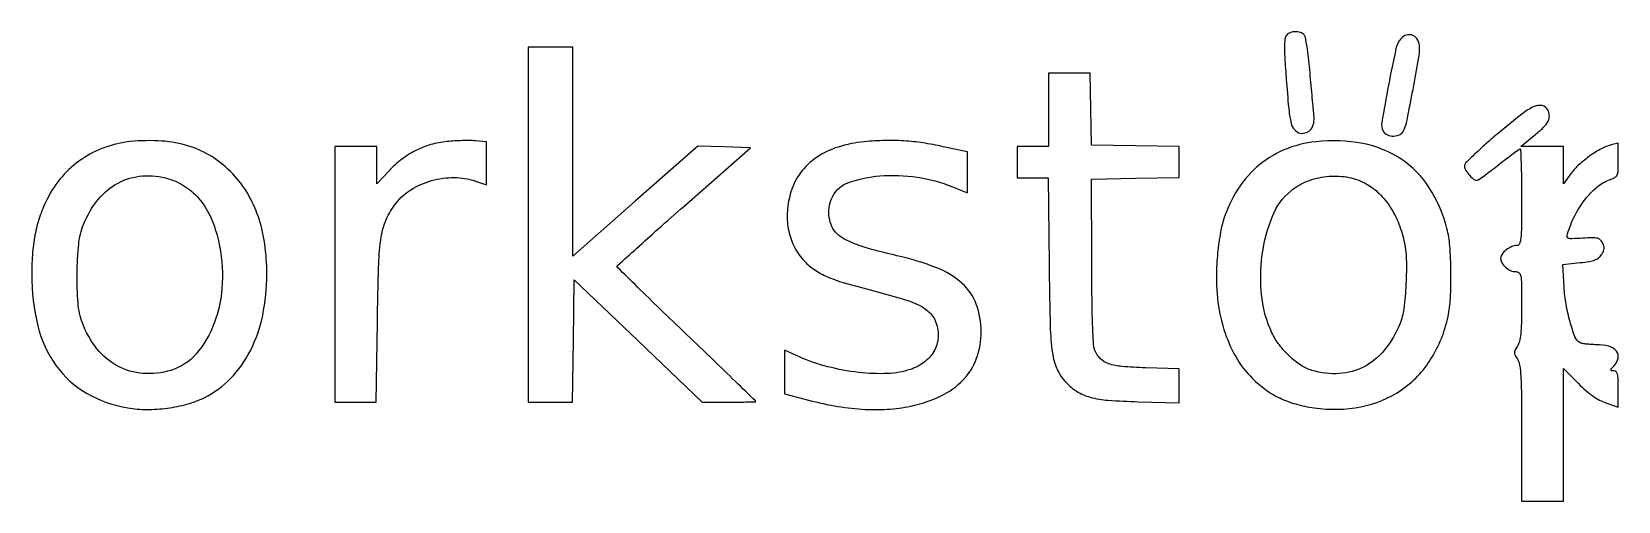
# Model space of a CAD drawing. Extents: x 131 to 738, y 15 to 195.
import ezdxf

# ---------------------------------------------------------------- set-up
doc = ezdxf.new("R2010")
doc.units = 0

msp = doc.modelspace()

# ---------------------------------------------------------------- linework, layer by layer
for points in [[(611.029837, 193.535951, 0.153207), (610.452858, 192.126989, 0.021623), (610.321493, 188.954606, 0.014972), (610.479949, 183.972786, 0.003311), (611.063381, 175.451391, 0.005964), (612.036696, 164.280658, 0.049386), (613.034921, 159.29306, 0.140101), (614.579125, 156.908176, 0.1814), (617, 156, 0.119448), (619.229927, 156.540434, 0.144241), (620.782618, 158.02225, 0.108943), (621.556521, 160.47862, 0.050411), (621.514284, 163.843472, -0.004031), (621.245486, 166.388472, -0.000954), (620.839442, 170.638129, -0.000982), (620.391665, 175.524332, -0.000968), (619.960929, 180.435264, 0.007559), (619.489431, 185.103166, 0.01062), (618.917526, 189.250749, 0.007156), (618.320069, 192.678293, 0.127137), (617.846244, 193.685264, 0.139172), (616.442743, 194.648553, 0.086927), (614.458272, 194.951556, 0.085769), (612.463151, 194.561602, 0.129195)], [(321, 121), (321, 53), (329.481901, 53), (337.963803, 53), (338.231901, 76.435063), (338.5, 99.870127), (362.983651, 76.435063), (387.467302, 53), (397.733651, 53, 0.002621), (401.670263, 53.020633, 0.004369), (404.98426, 53.084336, 0.000768), (407.886435, 53.169955, 0.405154), (408, 53.2871, 0.202884), (407.915928, 53.485765, 0.000043), (400.215625, 60.95316, 0.000875), (391.660915, 69.218709, 0.000529), (381.5, 78.981166, -0.001078), (371.339634, 88.764583, -0.001768), (362.784375, 97.096823, -0.000175), (355.168409, 104.572149, -0.201245), (355, 104.973622, -0.211762), (355.174615, 105.367425, -0.000212), (362.488707, 111.987818, -0.001984), (370.719054, 119.372061, -0.00121), (380.49347, 128.029556), (405.986941, 150.5), (395.932389, 150.785657), (385.877837, 151.071315), (361.938918, 129.987538), (338, 108.903762), (338, 148.951881), (338, 189), (329.5, 189), (321, 189)], [(654.805882, 192.25, 0.125258), (652.956856, 188.525047, 0.005731), (650.111642, 174.494512, 0.004729), (647.521669, 160.192851, 0.166795), (648.056994, 156.893507, 0.166991), (649.665957, 155.399188, 0.11612), (652.123676, 154.935843, 0.116141), (654.529641, 155.617574, 0.167086), (655.997373, 157.25, 0.050576), (657.172383, 161.046545, 0.003015), (659.477377, 172.837801, 0.003321), (661.616575, 184.568533, 0.043461), (662, 188.971351, 0.122512), (661.310265, 191.744072, 0.165374), (659.442371, 193.503123, 0.180045), (657.017287, 193.676432, 0.144976)], [(520, 165), (520, 151), (514, 151), (508, 151), (508, 145), (508, 139), (513.918145, 139), (519.83629, 139), (520.236867, 105.75, 0.003168), (520.672217, 82.069423, 0.029241), (521.524471, 71.847626, 0.070155), (523.309886, 65.678858, 0.081646), (526.676455, 60.593127, 0.067413), (530.955835, 57.071939, 0.072951), (535.907922, 54.929959, 0.047157), (542.887614, 53.743682, 0.012326), (554.25, 53.181256), (570, 52.790443), (570, 59.276978), (570, 65.763514), (557.157339, 66.163654, -0.012571), (548.027472, 66.678104, -0.062213), (542.998258, 67.72743, -0.113072), (539.910881, 69.642255, -0.098178), (537.773335, 72.802299, -0.086446), (537.23777, 75.125844, -0.004711), (536.901485, 82.651786, -0.005964), (536.663711, 92.852751, -0.002305), (536.56797, 107), (536.5, 138.5), (553.25, 138.774179), (570, 139.048358), (570, 145), (570, 150.951642), (553.25, 151.225821), (536.5, 151.5), (536.22178, 165.25), (535.943561, 179), (527.97178, 179), (520, 179)], [(692.31206, 156.225507, 0.005943), (687.386287, 151.976201, 0.008815), (683.182089, 148.127215, 0.004697), (679.740604, 144.801168, 0.151853), (679.197495, 143.786991, 0.174399), (679.428271, 142.310758, 0.044769), (680.792968, 140.271998, 0.044669), (682.494335, 138.512608, 0.180132), (683.871034, 138, 0.152546), (684.444067, 138.178993, 0.003858), (686.694193, 139.7625, 0.007909), (689.315093, 141.700733, 0.00527), (692.258633, 144, -0.003711), (695.183829, 146.299663, -0.005745), (697.747099, 148.2375, -0.002085), (699.971365, 149.864946, -0.158175), (700.387599, 150, -0.403305), (700.636999, 149.759753, -0.001074), (700.820107, 144.565625, -0.005171), (700.955988, 138.593769, -0.003102), (701, 131.5, -0.001953), (700.956218, 120.292771, -0.021997), (700.72598, 115.851978, -0.06686), (700.221124, 113.689048, -0.31152), (699.222506, 113, 0.10436), (697.219381, 112.577304, 0.062904), (695.131247, 111.321132, 0.065267), (693.525195, 109.675504, 0.162118), (693, 108.098284, 0.136031), (693.484503, 106.350385, 0.077993), (694.898013, 104.660155, 0.07507), (696.830493, 103.424794, 0.105117), (698.828741, 103, -0.194982), (700.050132, 102.504878, -0.16022), (700.708358, 101.249122, -0.038829), (700.958624, 98.394119, -0.002454), (701, 89.964817, -0.005207), (700.929668, 83.211015, -0.020751), (700.671754, 79.078032, -0.034026), (700.194315, 76.327137, -0.085248), (699.38499, 74.464817, 0.025256), (698.504556, 72.960564, 0.120335), (698.26998, 72, 0.120335), (698.504556, 71.039436, 0.025256), (699.38499, 69.535183, -0.108814), (700.265684, 67.218393, -0.022475), (700.710824, 62.849968, -0.012264), (700.945193, 55.546719, -0.001888), (701, 41.035183), (701, 15), (709, 15), (717, 15), (717, 40.42), (717, 65.84), (722.75, 60.095896, 0.017619), (725.574723, 57.466231, 0.02578), (728.251914, 55.376114, 0.029358), (730.804149, 53.802106, 0.04156), (733.25, 52.736594), (738, 51.121396), (738, 58.060698, 0.00783), (737.941065, 61.824003, 0.050744), (737.690376, 63.701759, 0.132304), (737.180323, 64.641648, 0.205448), (736.345012, 65, -0.025779), (735.394959, 65.049016, -0.38433), (735.190025, 65.276247, -0.177905), (735.338887, 65.68138, -0.007828), (736.345012, 66.828741, 0.129152), (737.919528, 69.86286, 0.230246), (737.290087, 72.541426, 0.159099), (734.402902, 74.3995, 0.063416), (729.678571, 75.015313, -0.014073), (727.603459, 75.079872, -0.016693), (725.650805, 75.261264, -0.01564), (724.027965, 75.518644, -0.094546), (723.239063, 75.831089, -0.161898), (721.438492, 78.038853, -0.022223), (719.552025, 83.756124, -0.025434), (718.020608, 90.496245, -0.02832), (717.249292, 97.119446), (716.737477, 105.738892), (723.400033, 106.452391, 0.012651), (726.946814, 106.923252, 0.050082), (729.071538, 107.482487, 0.080355), (730.493568, 108.292562, 0.078304), (731.602367, 109.515888, 0.034944), (732.323061, 110.803773, 0.089693), (732.59793, 111.831192, 0.09747), (732.484951, 112.837313, 0.046345), (731.976756, 114.043432, 0.083133), (731.075918, 115.210686, 0.130262), (729.962627, 115.802452, 0.064412), (728.161203, 115.984752, 0.00895), (724.402537, 115.812897, -0.005216), (720.384908, 115.599128, -0.079616), (719.00714, 115.75991, -0.297457), (718.511281, 116.32815, -0.106422), (718.593282, 117.452407, -0.045989), (721.326968, 124.361398, -0.047514), (725.253387, 130.573794, -0.051528), (729.86578, 135.411496, -0.090066), (734.638214, 138.186139, 0.037426), (736.68881, 139.106291, 0.166217), (737.571404, 140.063693, 0.095905), (737.931482, 141.643358, 0.008223), (738, 145.809296), (738, 152.216816), (735.25, 151.537614, 0.064394), (731.546488, 150.097976, 0.029659), (727.151652, 147.35085, 0.029565), (723.001821, 144.015106, 0.050171), (720.018647, 140.710718), (717, 136.605995), (717, 143.802997), (717, 151), (708.865377, 151), (700.730755, 151), (705.850191, 155.164472, 0.020618), (709.40661, 158.309756, 0.080145), (711.169468, 160.65052, 0.134541), (711.634129, 162.747467, 0.110949), (711.020215, 164.962227, 0.21703), (708.852782, 166.616661, 0.166883), (705.857226, 166.297385, 0.057307), (701.086843, 163.3635, 0.008509)], [(168.718678, 152.834289, 0.062837), (158.977014, 150.607395, 0.062919), (150.098445, 146.031126, 0.062895), (142.634145, 139.3886, 0.062703), (137.046683, 131.092479, 0.032265), (134.288051, 124.621357, 0.033672), (132.430654, 117.939826, 0.030723), (131.370678, 110.546533, 0.019897), (131.014781, 101.909963, 0.060088), (133.360327, 82.231793, 0.096458), (140.399451, 66.923278, 0.107147), (152.021667, 56.438189, 0.088724), (167.750195, 50.811685, 0.041475), (175.039875, 50.200459, 0.033155), (182.908898, 50.716901, 0.033587), (190.505544, 52.248666, 0.047259), (196.969407, 54.685858, 0.087127), (207.042085, 62.011938, 0.074838), (214.650792, 72.69782, 0.067124), (219.375579, 86.25641, 0.050359), (220.965273, 102, 0.034497), (220.155638, 113.720934, 0.047343), (217.721536, 123.99869, 0.051719), (213.633372, 132.900776, 0.055977), (207.893572, 140.519015, 0.061623), (200.111309, 146.944327, 0.06572), (191.159623, 151.113161, 0.060275), (180.773685, 153.047974, 0.040773)], [(289.910468, 152.848161, 0.045097), (283.709773, 151.663798, 0.047023), (277.912682, 149.396355, 0.04643), (272.577849, 146.054576, 0.041915), (267.75, 141.679982), (263, 136.589706), (263, 143.794853), (263, 151), (255, 151), (247, 151), (247, 102), (247, 53), (254.885704, 53), (262.771409, 53), (263.2526, 83.75, -0.003958), (263.77588, 105.954118, -0.030558), (264.736372, 116.299866, -0.064169), (266.678441, 123.007301, -0.060474), (270.284866, 129.151269, -0.092018), (276.100158, 134.41528, -0.069704), (283.999677, 137.876677, -0.068666), (292.673228, 139.069613, -0.083517), (300.75, 137.707408), (305, 136.233932), (305, 144.516272), (305, 152.798613), (300.75, 153.149306, 0.019595), (298.662164, 153.23944, 0.007933), (295.812762, 153.205506, 0.007836), (292.744653, 153.072125, 0.009871)], [(449.52721, 152.784844, 0.054189), (439.540509, 150.765269, 0.073314), (431.276236, 146.730541, 0.081448), (425.166909, 140.888042, 0.089046), (421.471276, 133.568499, 0.052797), (420.119105, 126.320594, 0.063803), (420.454341, 119.412297, 0.067259), (422.474243, 113.111726, 0.069419), (426.078951, 107.647647, 0.056963), (430.067415, 104.040733, 0.051155), (434.90849, 101.274173, 0.0331), (441.877215, 98.724182, 0.008946), (453.225798, 95.62342, -0.009892), (464.12049, 92.624511, -0.041008), (470.47634, 90.156648, -0.071736), (474.349141, 87.532281, -0.109491), (476.678576, 84.226849, -0.100526), (477.819179, 78.464088, -0.116901), (476.506393, 73.046155, -0.110652), (472.813393, 68.579572, -0.082969), (467.177803, 65.544916, -0.073612), (458.520921, 63.956768, -0.036791), (447.369773, 64.392665, -0.035239), (435.550448, 66.580885, -0.040874), (424.75, 70.343371), (419, 72.889942), (419, 64.554521), (419, 56.2191), (426.75, 54.134569, 0.020974), (438.139162, 51.578019, 0.028375), (448.608708, 50.292921, 0.031136), (458.291071, 50.262442, 0.037441), (467.311768, 51.478058, 0.058655), (478.931957, 55.406072, 0.092776), (487.415285, 61.567665, 0.103125), (492.516336, 69.849003, 0.087842), (494.268598, 79.976664, 0.087545), (492.362733, 90.536701, 0.121285), (486.994608, 98.475041, 0.092141), (477.290443, 104.43875, 0.034833), (462.01006, 109.1262, -0.009016), (452.405571, 111.538172, -0.025699), (445.853819, 113.67639, -0.037146), (441.35371, 115.801026, -0.089218), (438.528181, 118.148878, -0.086093), (436.81055, 121.095633, -0.070023), (436.02564, 124.670027, -0.067751), (436.248013, 128.43767, -0.070868), (437.472721, 131.947248, -0.193323), (443.59056, 137.222885, -0.062873), (455.500491, 139.687991, -0.056193), (469.7428, 139.207101, -0.059305), (483.25, 135.548873), (489, 133.232483), (489, 141.044263), (489, 148.856043), (479.75, 150.892193, 0.016647), (471.9368, 152.341239, 0.02189), (464.727027, 153.11064, 0.021873), (457.473304, 153.247038, 0.016583)], [(622.364785, 152.798849, 0.075812), (610.110439, 149.640354, 0.08087), (599.654512, 143.012289, 0.078603), (591.618285, 133.226582, 0.066454), (586.42322, 120.868576, 0.023782), (585.823545, 118.157437, 0.008774), (585.228263, 114.286394, 0.008673), (584.725082, 110.030732, 0.01032), (584.403126, 106, 0.040303), (584.685778, 92.853155, 0.049702), (587.137097, 80.845577, 0.054113), (591.642492, 70.446103, 0.067214), (598.026481, 62.068757, 0.040271), (603.021367, 57.81962, 0.045031), (608.457188, 54.602486, 0.043063), (614.591862, 52.305119, 0.03189), (621.681303, 50.80524, 0.083864), (639.53107, 51.208788, 0.102767), (654.900061, 57.611906, 0.103884), (666.330248, 69.537299, 0.087393), (672.878888, 85.799221, 0.040207), (673.790986, 92.879458, 0.014971), (673.969777, 102.918201, 0.014777), (673.554685, 112.87065, 0.04506), (672.469551, 119.539901, 0.079165), (665.698701, 135.145929, 0.10474), (654.875969, 146.172465, 0.101557), (640.234479, 152.08146, 0.070639)], [(183.386157, 138.584298, -0.076329), (190.025116, 135.420633, -0.074453), (195.473534, 130.388581, -0.067013), (199.635615, 123.486658, -0.046328), (202.475739, 114.806853, -0.067299), (203.929358, 98.562126, -0.077101), (200.849798, 83.295613, -0.089385), (193.91408, 71.491883, -0.143514), (184.193157, 65.176017, -0.09015), (173.579157, 63.989957, -0.106789), (163.900814, 66.786648, -0.102759), (155.971472, 73.450178, -0.078071), (150.401853, 83.377064, -0.069188), (148.745007, 90.88074, -0.022423), (148.354014, 102.267738, -0.022404), (148.983675, 113.638901, -0.069665), (150.798349, 121.079347, -0.075772), (156.35942, 130.579646, -0.099583), (164.080846, 136.971204, -0.104804), (173.350811, 139.677895, -0.092153)], [(640.856986, 137.07296, -0.070217), (645.918958, 133.520348, -0.054984), (650.291703, 128.420459, -0.051039), (653.728548, 122.083326, -0.044118), (656.014851, 114.865773, -0.047605), (656.892117, 107.795781, -0.01981), (656.783321, 98.169061, -0.019194), (655.943145, 88.785488, -0.064309), (654.382048, 82.824271, -0.073967), (648.619109, 73.038613, -0.102092), (640.761103, 66.587095, -0.106834), (631.277363, 63.951327, -0.087553), (620.806843, 65.176017, -0.072344), (616.565007, 67.149893, -0.043843), (612.20867, 70.58423, -0.04239), (608.329404, 74.911702, -0.051102), (605.504722, 79.581601, -0.083797), (601.599503, 93.43995, -0.060236), (601.806637, 109.549413, -0.062683), (605.705181, 124.300264, -0.124502), (612.795138, 133.997473, -0.079901), (618.965288, 137.631637, -0.066011), (626.385378, 139.455256, -0.065962), (634.029878, 139.282668, -0.079526)]]:
    msp.add_lwpolyline(points, format="xyb", close=True)

doc.saveas('drawing.dxf')
